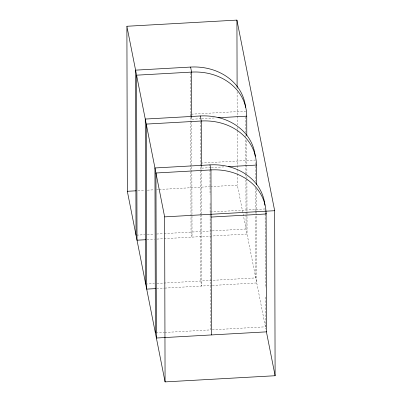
<?xml version="1.0" encoding="UTF-8"?>
<svg xmlns="http://www.w3.org/2000/svg" width="402" height="402" viewBox="0 0 402 402"><rect width="100%" height="100%" fill="white"/><g stroke="black" fill="none" stroke-linecap="round" stroke-linejoin="round"><path stroke-width="0.3" stroke-dasharray="2.01 1.51" d="M191.347 114.178L245.738 111.128M201.095 118.716L191.719 119.243L191.056 115.892M201.724 118.68L215.477 117.912M201.03 163.086L255.426 160.036M210.779 167.629L201.402 168.152L201.07 166.478M211.407 167.594L225.16 166.82M137.961 190.694L144.841 190.312M147.338 190.171L154.217 189.784M156.72 189.643L158.594 189.538M159.217 189.503L209.859 186.664M210.487 186.628L237.366 185.126L265.868 329.057M265.109 208.95L210.09 212.03L210.422 213.708M136.65 235.135L144.775 234.678M147.278 234.537L154.152 234.155M156.654 234.014L163.529 233.627M164.157 233.592L211.673 230.929M212.296 230.894L246.054 229.004L246.009 212.075M147.021 239.642L154.524 239.22M157.026 239.079L247.054 234.034L246.999 214.598M145.705 284.078L154.458 283.591M156.961 283.45L255.742 277.913L255.571 215.839M156.705 288.551L164.207 288.128M164.835 288.093L211.723 285.465M212.346 285.43L256.737 282.943L256.551 213.975M156.016 332.956L164.142 332.499M164.77 332.464L210.407 329.906L210.1 215.165M212.286 329.801L265.426 326.821L265.345 296.726M190.724 114.213L190.945 115.329M265.109 209.573L265.119 213.336M265.119 213.964L265.32 287.948M256.486 189.523L256.541 210.839M256.546 211.467L256.551 213.346M255.431 162.544L255.481 181.357M255.496 187.623L255.561 210.824M255.561 211.452L255.566 213.331M246.803 140.615L246.888 173.845M246.898 176.352L246.903 178.232M246.903 178.86L246.994 211.462M246.994 212.09L246.999 213.97M245.753 116.771L245.798 132.444M245.803 135.58L245.808 136.836M245.818 139.971L245.908 173.202M245.908 173.825L245.918 177.589M245.923 180.096L246.009 211.447M237.105 87.239L237.11 88.495M237.115 91.631L237.205 124.886M237.215 127.399L237.22 129.906M237.22 130.534L237.316 165.046M237.316 165.674L237.326 168.81M237.326 169.438L237.336 173.202M237.336 173.83L237.366 185.126M209.98 169.845L210.045 194.663M210.07 203.347L210.1 214.542M201.397 166.182L201.528 213.869M201.528 214.497L201.719 286.028L200.724 280.998L200.548 215.789M200.296 121.555L200.548 215.16M191.714 117.273L191.724 120.409M191.724 121.037L192.035 237.12L191.04 232.085L190.744 122.364M190.608 72.646L190.729 116.721M190.729 117.349L190.744 121.736"/><path stroke-width="0.6" d="M126.891 26.266L236.924 20.1L274.666 210.708L275.109 375.734L165.076 381.9L127.333 191.292L126.891 26.266L164.634 216.874L165.076 381.9M245.562 107.44A55.31 46.908 -11.2 0 0 190.593 67.064L135.58 70.144L136.022 235.17M255.245 156.348A55.31 46.908 -11.2 0 0 200.281 115.972L145.263 119.057L145.705 284.078M217.974 117.771L246.738 116.158L246.788 135.595M264.928 205.256A55.31 46.908 -11.2 0 0 209.965 164.88L154.946 167.966L155.393 332.992M228.286 166.649L256.421 165.071L256.471 184.508M127.333 191.292L136.087 190.799M164.634 216.874L274.666 210.708M211.085 217.065L266.104 213.98L266.42 331.856L156.388 338.022L155.946 172.996L210.96 169.915A55.31 46.908 -11.2 0 1 266.104 213.98L265.883 212.864M145.77 239.713L137.017 240.2L136.574 75.179L191.593 72.094A55.31 46.908 -11.2 0 1 246.738 116.158M155.458 288.621L146.705 289.113L146.258 124.087L201.276 121.002A55.31 46.908 -11.2 0 1 256.421 165.071M266.345 331.464L275.109 375.734M190.593 67.064L191.593 72.094L191.714 116.645M200.281 115.972L201.276 121.002L201.397 165.554M209.965 164.88L210.96 169.915L211.407 334.936M236.924 20.1L237.105 87.239"/></g></svg>
